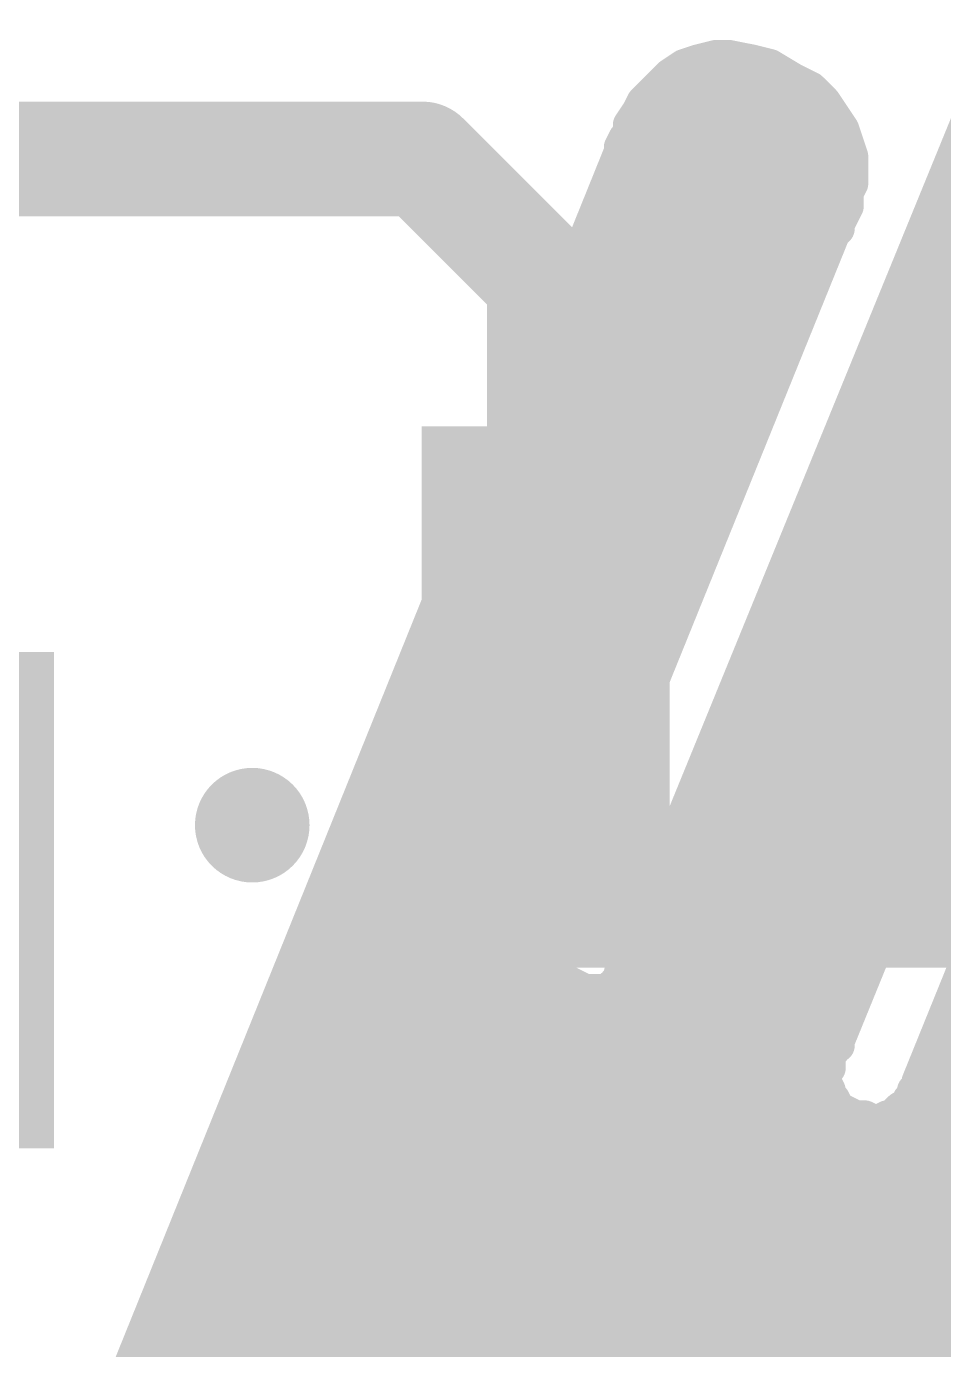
# Model space of a CAD drawing. Extents: x -0.5 to 61.7, y -0.1 to 16.6.
# Drawn here: x 20.124 to 22.157, y 8.744 to 11.676 of the extents above; entities that cross this region are included whole.
import ezdxf

# ---------------------------------------------------------------- set-up
doc = ezdxf.new("R2010")
doc.units = 0
for name, color, linetype in [('16', 132, 'CONTINUOUS'), ('21', 41, 'CONTINUOUS'), ('22', 40, 'CONTINUOUS')]:
    doc.layers.add(name, color=color, linetype=linetype)

# ---------------------------------------------------------------- blocks, each defined once
blk = doc.blocks.new('RECT')
blk.add_solid([(-0.5, -0.5), (0.5, -0.5), (-0.5, 0.5), (0.5, 0.5)])

msp = doc.modelspace()

# ---------------------------------------------------------------- linework, layer by layer
at = {"layer": '16', "const_width": 0.254}
for points in [[(18.2538, 11.3825), (21.0025, 11.3825)], [(21.0025, 11.3825), (21.2725, 11.1125)], [(21.2725, 11.1125), (21.2725, 10.1926)], [(21.2725, 10.1926), (21.275, 10.1901)]]:
    msp.add_lwpolyline(points, dxfattribs=at)
at = {"layer": '16', "const_width": 0.127}
for points in [[(21.0474, 11.4274, 1), (20.9576, 11.3376)], [(21.0025, 11.319, 1), (21.0025, 11.446)], [(21.336, 11.1125, 1), (21.209, 11.1125)], [(21.2276, 11.0676, 1), (21.3174, 11.1574)], [(21.3174, 10.2375, 1), (21.2276, 10.1477)], [(21.2301, 10.1452, 1), (21.3199, 10.235)], [(21.209, 10.1926, 1), (21.336, 10.1926)]]:
    msp.add_lwpolyline(points, format="xyb", dxfattribs=at)
at = {"layer": '21', "const_width": 0.0762}
for points in [[(21.4522, 9.608), (22.2823, 11.638)], [(21.6122, 11.598), (21.6523, 11.608)], [(21.6523, 11.608), (21.6822, 11.608)], [(21.6822, 11.608), (21.7323, 11.598)], [(21.5523, 11.568), (21.5823, 11.588)], [(21.5739, 11.5824), (21.7816, 11.5824)], [(21.5823, 11.588), (21.6122, 11.598)], [(21.7323, 11.598), (21.7722, 11.588)], [(21.7722, 11.588), (21.8223, 11.558)], [(21.5123, 11.528), (21.5323, 11.548)], [(21.5323, 11.548), (21.5523, 11.568)], [(21.8223, 11.558), (21.8622, 11.538)], [(22.1023, 9.338), (23.0023, 11.558)], [(21.4923, 11.508), (21.5123, 11.528)], [(21.8622, 11.538), (21.8923, 11.508)], [(21.4623, 11.458), (21.4823, 11.488)], [(21.4823, 11.488), (21.4923, 11.508)], [(21.4914, 11.5062), (21.8935, 11.5062)], [(21.8923, 11.508), (21.9123, 11.478)], [(22.7623, 11.488), (21.9223, 9.428)], [(21.4623, 11.438), (21.4623, 11.458)], [(21.9123, 11.478), (21.9322, 11.448)], [(21.4423, 11.408), (21.4522, 11.428)], [(21.4522, 11.428), (21.4623, 11.438)], [(21.4543, 11.43), (21.9383, 11.43)], [(21.9322, 11.448), (21.9423, 11.418)], [(20.2623, 8.478), (21.4423, 11.398)], [(21.4423, 11.398), (21.4423, 11.408)], [(21.9423, 11.418), (21.9522, 11.388)], [(21.9522, 11.388), (21.9522, 11.328)], [(21.4244, 11.3538), (21.9522, 11.3538)], [(22.1661, 11.3538), (22.7075, 11.3538)], [(21.9522, 11.328), (21.9423, 11.308)], [(21.9423, 11.308), (21.9423, 11.278)], [(21.3936, 11.2776), (21.9421, 11.2776)], [(21.9322, 11.258), (21.9223, 11.238)], [(21.9423, 11.278), (21.9322, 11.258)], [(22.1349, 11.2776), (22.6765, 11.2776)], [(21.9223, 11.228), (21.9123, 11.218)], [(21.9223, 11.238), (21.9223, 11.228)], [(21.9123, 11.218), (21.2923, 9.688)], [(21.3628, 11.2014), (21.9055, 11.2014)], [(22.1037, 11.2014), (22.6454, 11.2014)], [(21.332, 11.1252), (21.8746, 11.1252)], [(22.0726, 11.1252), (22.6143, 11.1252)], [(21.3012, 11.049), (21.8438, 11.049)], [(22.0414, 11.049), (22.5832, 11.049)], [(21.2704, 10.9728), (21.8129, 10.9728)], [(22.0103, 10.9728), (22.5522, 10.9728)], [(21.2396, 10.8966), (21.782, 10.8966)], [(21.9791, 10.8966), (22.5211, 10.8966)], [(21.2088, 10.8204), (21.7511, 10.8204)], [(21.948, 10.8204), (22.49, 10.8204)], [(21.178, 10.7442), (21.7203, 10.7442)], [(21.9168, 10.7442), (22.459, 10.7442)], [(21.1472, 10.668), (21.6894, 10.668)], [(21.8856, 10.668), (22.4279, 10.668)], [(21.1165, 10.5918), (21.6585, 10.5918)], [(21.8545, 10.5918), (22.3968, 10.5918)], [(21.0857, 10.5156), (21.6276, 10.5156)], [(21.8233, 10.5156), (22.3657, 10.5156)], [(21.0549, 10.4394), (21.5967, 10.4394)], [(21.7922, 10.4394), (22.3347, 10.4394)], [(21.0241, 10.3632), (21.5659, 10.3632)], [(21.761, 10.3632), (22.3036, 10.3632)], [(20.9933, 10.287), (21.535, 10.287)], [(21.7299, 10.287), (22.2725, 10.287)], [(20.9625, 10.2108), (21.5041, 10.2108)], [(21.6987, 10.2108), (22.2415, 10.2108)], [(20.9317, 10.1346), (21.4732, 10.1346)], [(21.6676, 10.1346), (22.2104, 10.1346)], [(20.9009, 10.0584), (21.4423, 10.0584)], [(21.6364, 10.0584), (22.1793, 10.0584)], [(20.8701, 9.9822), (21.4115, 9.9822)], [(21.6052, 9.9822), (22.1482, 9.9822)], [(20.8393, 9.906), (21.3806, 9.906)], [(21.5741, 9.906), (22.1172, 9.906)], [(20.8085, 9.8298), (21.3497, 9.8298)], [(21.5429, 9.8298), (22.0861, 9.8298)], [(20.7777, 9.7536), (21.3188, 9.7536)], [(21.5118, 9.7536), (22.055, 9.7536)], [(20.7469, 9.6774), (21.2917, 9.6774)], [(21.2923, 9.678), (21.2823, 9.668)], [(21.2823, 9.668), (21.2823, 9.648)], [(21.2923, 9.688), (21.2923, 9.678)], [(21.4806, 9.6774), (22.024, 9.6774)], [(21.2823, 9.648), (21.2722, 9.638)], [(21.2722, 9.638), (21.2722, 9.608)], [(20.7161, 9.6012), (21.2791, 9.6012)], [(21.2722, 9.608), (21.2823, 9.598)], [(21.2823, 9.598), (21.2823, 9.578)], [(21.4522, 9.578), (21.4522, 9.608)], [(21.4522, 9.6012), (21.9929, 9.6012)], [(21.2823, 9.578), (21.2923, 9.568)], [(21.2923, 9.568), (21.3023, 9.558)], [(21.3023, 9.558), (21.3223, 9.558)], [(21.3223, 9.558), (21.3422, 9.548)], [(21.4322, 9.558), (21.4423, 9.568)], [(21.4322, 9.548), (21.4322, 9.558)], [(21.4423, 9.568), (21.4423, 9.578)], [(21.4423, 9.578), (21.4522, 9.578)], [(20.6853, 9.525), (21.9618, 9.525)], [(21.3422, 9.548), (21.3622, 9.538)], [(21.3622, 9.538), (21.4123, 9.538)], [(21.4123, 9.538), (21.4223, 9.548)], [(21.4223, 9.548), (21.4322, 9.548)], [(22.1781, 9.525), (22.6945, 9.525)], [(20.6546, 9.4488), (21.9307, 9.4488)], [(22.1472, 9.4488), (22.6633, 9.4488)], [(21.9123, 9.408), (21.9023, 9.398)], [(21.9223, 9.418), (21.9123, 9.418)], [(21.9123, 9.418), (21.9123, 9.408)], [(21.9223, 9.428), (21.9223, 9.418)], [(21.9023, 9.398), (21.9023, 9.368)], [(20.6238, 9.3726), (21.9023, 9.3726)], [(21.9023, 9.368), (21.8923, 9.358)], [(21.8923, 9.358), (21.8923, 9.338)], [(22.1163, 9.3726), (22.632, 9.3726)], [(21.8923, 9.338), (21.9023, 9.318)], [(21.9023, 9.318), (21.9023, 9.308)], [(22.0922, 9.318), (22.1023, 9.328)], [(22.0922, 9.308), (22.0922, 9.318)], [(22.1023, 9.328), (22.1023, 9.338)], [(20.593, 9.2964), (21.9131, 9.2964)], [(21.9023, 9.308), (21.9123, 9.298)], [(21.9123, 9.298), (21.9223, 9.278)], [(22.0723, 9.278), (22.0823, 9.288)], [(22.0823, 9.298), (22.0922, 9.308)], [(22.0823, 9.288), (22.0823, 9.298)], [(22.0823, 9.2964), (22.6008, 9.2964)], [(21.9223, 9.278), (21.9423, 9.268)], [(21.9423, 9.268), (21.9623, 9.258)], [(21.9623, 9.258), (21.9823, 9.258)], [(21.9823, 9.258), (22.0023, 9.248)], [(22.0123, 9.248), (22.0323, 9.258)], [(22.0323, 9.258), (22.0423, 9.258)], [(22.0423, 9.258), (22.0523, 9.268)], [(22.0523, 9.268), (22.0623, 9.278)], [(22.0623, 9.278), (22.0723, 9.278)], [(22.0023, 9.248), (22.0123, 9.248)], [(20.5622, 9.2202), (22.5695, 9.2202)], [(20.5314, 9.144), (22.5423, 9.144)], [(20.5006, 9.0678), (22.5525, 9.0678)], [(20.4698, 8.9916), (23.2434, 8.9916)], [(20.439, 8.9154), (23.2124, 8.9154)], [(20.4082, 8.8392), (23.1814, 8.8392)], [(20.3774, 8.763), (23.1504, 8.763)]]:
    msp.add_lwpolyline(points, dxfattribs=at)
at = {"layer": '21', "const_width": 0.0381}
for points in [[(21.6523, 11.6271, 1), (21.6523, 11.589)], [(21.6569, 11.5895, 1), (21.6476, 11.6265)], [(21.686, 11.6267, 1), (21.6785, 11.5893)], [(21.6822, 11.589, 1), (21.6822, 11.6271)], [(21.5739, 11.6014, 1), (21.5739, 11.5633)], [(21.5762, 11.6061, 1), (21.5883, 11.5699)], [(21.5928, 11.5721, 1), (21.5717, 11.6039)], [(21.6076, 11.6165, 1), (21.6169, 11.5795)], [(21.6183, 11.5799, 1), (21.6062, 11.6161)], [(21.7369, 11.6165, 1), (21.7276, 11.5795)], [(21.7285, 11.5793, 1), (21.736, 11.6167)], [(21.7821, 11.6043, 1), (21.7624, 11.5717)], [(21.7676, 11.5695, 1), (21.7769, 11.6065)], [(21.7816, 11.5633, 1), (21.7816, 11.6014)], [(21.5457, 11.5345, 1), (21.5188, 11.5615)], [(21.5417, 11.5839, 1), (21.5628, 11.5521)], [(21.5657, 11.5545, 1), (21.5388, 11.5815)], [(21.8308, 11.575, 1), (21.8137, 11.541)], [(21.8124, 11.5417, 1), (21.8321, 11.5743)], [(21.4988, 11.5415, 1), (21.5257, 11.5145)], [(21.5257, 11.5145, 1), (21.4988, 11.5415)], [(21.5188, 11.5615, 1), (21.5457, 11.5345)], [(21.8757, 11.5515, 1), (21.8488, 11.5245)], [(21.8537, 11.521, 1), (21.8708, 11.555)], [(21.4981, 11.4774, 1), (21.4664, 11.4986)], [(21.4914, 11.5252, 1), (21.4914, 11.4871)], [(21.4788, 11.5215, 1), (21.5057, 11.4945)], [(21.5093, 11.4995, 1), (21.4752, 11.5165)], [(21.9081, 11.5186, 1), (21.8764, 11.4974)], [(21.8788, 11.4945, 1), (21.9057, 11.5215)], [(21.8935, 11.4871, 1), (21.8935, 11.5252)], [(21.4813, 11.458, 1), (21.4432, 11.458)], [(21.4652, 11.4965, 1), (21.4993, 11.4795)], [(21.9281, 11.4886, 1), (21.8964, 11.4674)], [(21.8964, 11.4674, 1), (21.9281, 11.4886)], [(21.4693, 11.4195, 1), (21.4352, 11.4365)], [(21.4543, 11.449, 1), (21.4543, 11.4109)], [(21.4464, 11.4686, 1), (21.4781, 11.4474)], [(21.4757, 11.4245, 1), (21.4488, 11.4515)], [(21.9503, 11.454, 1), (21.9142, 11.442)], [(21.9164, 11.4374, 1), (21.9481, 11.4586)], [(21.9383, 11.4109, 1), (21.9383, 11.449)], [(21.4252, 11.4165, 1), (21.4593, 11.3995)], [(21.4613, 11.408, 1), (21.4232, 11.408)], [(21.4599, 11.3909, 1), (21.4246, 11.4051)], [(21.4388, 11.4415, 1), (21.4657, 11.4145)], [(21.4432, 11.438, 1), (21.4813, 11.438)], [(21.9603, 11.424, 1), (21.9242, 11.412)], [(21.9242, 11.412, 1), (21.9603, 11.424)], [(21.4232, 11.398, 1), (21.4613, 11.398)], [(21.9713, 11.388, 1), (21.9332, 11.388)], [(21.9342, 11.382, 1), (21.9703, 11.394)], [(21.4244, 11.3728, 1), (21.4244, 11.3347)], [(21.9522, 11.3347, 1), (21.9522, 11.3728)], [(22.1661, 11.3728, 1), (22.1661, 11.3347)], [(21.9693, 11.3195, 1), (21.9352, 11.3365)], [(21.9252, 11.3165, 1), (21.9593, 11.2995)], [(21.9613, 11.308, 1), (21.9232, 11.308)], [(21.9332, 11.328, 1), (21.9713, 11.328)], [(21.3936, 11.2967, 1), (21.3936, 11.2586)], [(21.9493, 11.2495, 1), (21.9152, 11.2665)], [(21.9232, 11.278, 1), (21.9613, 11.278)], [(21.9593, 11.2695, 1), (21.9252, 11.2865)], [(21.9421, 11.2586, 1), (21.9421, 11.2967)], [(22.1349, 11.2967, 1), (22.1349, 11.2586)], [(21.9413, 11.238, 1), (21.9032, 11.238)], [(21.9052, 11.2465, 1), (21.9393, 11.2295)], [(21.9357, 11.2145, 1), (21.9088, 11.2415)], [(21.9152, 11.2665, 1), (21.9493, 11.2495)], [(21.3628, 11.2205, 1), (21.3628, 11.1824)], [(21.8988, 11.2315, 1), (21.9257, 11.2045)], [(21.9299, 11.2108, 1), (21.8946, 11.2252)], [(21.9032, 11.228, 1), (21.9413, 11.228)], [(21.9055, 11.1824, 1), (21.9055, 11.2205)], [(22.1037, 11.2205, 1), (22.1037, 11.1824)], [(21.332, 11.1443, 1), (21.332, 11.1062)], [(21.8746, 11.1062, 1), (21.8746, 11.1443)], [(22.0726, 11.1443, 1), (22.0726, 11.1062)], [(21.3012, 11.0681, 1), (21.3012, 11.03)], [(21.8438, 11.03, 1), (21.8438, 11.0681)], [(22.0414, 11.0681, 1), (22.0414, 11.03)], [(21.2704, 10.9919, 1), (21.2704, 10.9538)], [(21.8129, 10.9538, 1), (21.8129, 10.9919)], [(22.0103, 10.9919, 1), (22.0103, 10.9538)], [(21.2396, 10.9157, 1), (21.2396, 10.8776)], [(21.782, 10.8776, 1), (21.782, 10.9157)], [(21.9791, 10.9157, 1), (21.9791, 10.8776)], [(21.2088, 10.8395, 1), (21.2088, 10.8014)], [(21.7511, 10.8014, 1), (21.7511, 10.8395)], [(21.948, 10.8395, 1), (21.948, 10.8014)], [(21.178, 10.7633, 1), (21.178, 10.7252)], [(21.7203, 10.7252, 1), (21.7203, 10.7633)], [(21.9168, 10.7633, 1), (21.9168, 10.7252)], [(21.1472, 10.6871, 1), (21.1472, 10.649)], [(21.6894, 10.649, 1), (21.6894, 10.6871)], [(21.8856, 10.6871, 1), (21.8856, 10.649)], [(21.1165, 10.6109, 1), (21.1165, 10.5728)], [(21.6585, 10.5728, 1), (21.6585, 10.6109)], [(21.8545, 10.6109, 1), (21.8545, 10.5728)], [(21.0857, 10.5347, 1), (21.0857, 10.4966)], [(21.6276, 10.4966, 1), (21.6276, 10.5347)], [(21.8233, 10.5347, 1), (21.8233, 10.4966)], [(21.0549, 10.4585, 1), (21.0549, 10.4204)], [(21.5967, 10.4204, 1), (21.5967, 10.4585)], [(21.7922, 10.4585, 1), (21.7922, 10.4204)], [(21.0241, 10.3823, 1), (21.0241, 10.3442)], [(21.5659, 10.3442, 1), (21.5659, 10.3823)], [(21.761, 10.3823, 1), (21.761, 10.3442)], [(20.9933, 10.3061, 1), (20.9933, 10.268)], [(21.535, 10.268, 1), (21.535, 10.3061)], [(21.7299, 10.3061, 1), (21.7299, 10.268)], [(20.9625, 10.2299, 1), (20.9625, 10.1918)], [(21.5041, 10.1918, 1), (21.5041, 10.2299)], [(21.6987, 10.2299, 1), (21.6987, 10.1918)], [(20.9317, 10.1537, 1), (20.9317, 10.1156)], [(21.4732, 10.1156, 1), (21.4732, 10.1537)], [(21.6676, 10.1537, 1), (21.6676, 10.1156)], [(20.9009, 10.0775, 1), (20.9009, 10.0394)], [(21.4423, 10.0394, 1), (21.4423, 10.0775)], [(21.6364, 10.0775, 1), (21.6364, 10.0394)], [(20.8701, 10.0013, 1), (20.8701, 9.9632)], [(21.4115, 9.9632, 1), (21.4115, 10.0013)], [(21.6052, 10.0013, 1), (21.6052, 9.9632)], [(22.1482, 9.9632, 1), (22.1482, 10.0013)], [(20.8393, 9.9251, 1), (20.8393, 9.887)], [(21.3806, 9.887, 1), (21.3806, 9.9251)], [(21.5741, 9.9251, 1), (21.5741, 9.887)], [(22.1172, 9.887, 1), (22.1172, 9.9251)], [(20.8085, 9.8489, 1), (20.8085, 9.8108)], [(21.3497, 9.8108, 1), (21.3497, 9.8489)], [(21.5429, 9.8489, 1), (21.5429, 9.8108)], [(22.0861, 9.8108, 1), (22.0861, 9.8489)], [(20.7777, 9.7727, 1), (20.7777, 9.7346)], [(21.3188, 9.7346, 1), (21.3188, 9.7727)], [(21.5118, 9.7727, 1), (21.5118, 9.7346)], [(22.055, 9.7346, 1), (22.055, 9.7727)], [(20.7469, 9.6965, 1), (20.7469, 9.6584)], [(21.3013, 9.668, 1), (21.2632, 9.668)], [(21.3113, 9.688, 1), (21.2732, 9.688)], [(21.2746, 9.6952, 1), (21.3099, 9.6808)], [(21.3057, 9.6645, 1), (21.2788, 9.6915)], [(21.2917, 9.6584, 1), (21.2917, 9.6965)], [(21.4806, 9.6965, 1), (21.4806, 9.6584)], [(22.024, 9.6584, 1), (22.024, 9.6965)], [(21.2913, 9.638, 1), (21.2532, 9.638)], [(21.2688, 9.6815, 1), (21.2957, 9.6545)], [(21.2957, 9.6345, 1), (21.2688, 9.6615)], [(21.2732, 9.678, 1), (21.3113, 9.678)], [(21.2588, 9.6515, 1), (21.2857, 9.6245)], [(21.2632, 9.648, 1), (21.3013, 9.648)], [(20.7161, 9.6203, 1), (20.7161, 9.5822)], [(21.2857, 9.6215, 1), (21.2588, 9.5945)], [(21.2532, 9.608, 1), (21.2913, 9.608)], [(21.3013, 9.598, 1), (21.2632, 9.598)], [(21.2688, 9.5845, 1), (21.2957, 9.6115)], [(21.2791, 9.5822, 1), (21.2791, 9.6203)], [(21.4713, 9.608, 1), (21.4332, 9.608)], [(21.4522, 9.6203, 1), (21.4522, 9.5822)], [(21.4346, 9.6152, 1), (21.4699, 9.6008)], [(21.9929, 9.5822, 1), (21.9929, 9.6203)], [(21.2957, 9.5915, 1), (21.2688, 9.5645)], [(21.2632, 9.578, 1), (21.3013, 9.578)], [(21.3057, 9.5815, 1), (21.2788, 9.5545)], [(21.2788, 9.5545, 1), (21.3057, 9.5815)], [(21.3023, 9.577, 1), (21.3023, 9.5389)], [(21.2888, 9.5445, 1), (21.3157, 9.5715)], [(21.3308, 9.575, 1), (21.3137, 9.541)], [(21.3223, 9.5389, 1), (21.3223, 9.577)], [(21.4513, 9.558, 1), (21.4132, 9.558)], [(21.4188, 9.5715, 1), (21.4457, 9.5445)], [(21.4613, 9.578, 1), (21.4232, 9.578)], [(21.4423, 9.5971, 1), (21.4423, 9.559)], [(21.4557, 9.5545, 1), (21.4288, 9.5815)], [(21.4332, 9.578, 1), (21.4713, 9.578)], [(21.4522, 9.559, 1), (21.4522, 9.5971)], [(20.6853, 9.5441, 1), (20.6853, 9.506)], [(21.3508, 9.565, 1), (21.3337, 9.531)], [(21.3337, 9.531, 1), (21.3508, 9.565)], [(21.3622, 9.5571, 1), (21.3622, 9.519)], [(21.3537, 9.521, 1), (21.3708, 9.555)], [(21.3988, 9.5515, 1), (21.4257, 9.5245)], [(21.4223, 9.5671, 1), (21.4223, 9.529)], [(21.4357, 9.5345, 1), (21.4088, 9.5615)], [(21.4123, 9.519, 1), (21.4123, 9.5571)], [(21.4132, 9.548, 1), (21.4513, 9.548)], [(21.4232, 9.568, 1), (21.4613, 9.568)], [(21.4322, 9.529, 1), (21.4322, 9.5671)], [(21.9618, 9.506, 1), (21.9618, 9.5441)], [(22.1781, 9.5441, 1), (22.1781, 9.506)], [(20.6546, 9.4679, 1), (20.6546, 9.4298)], [(21.9307, 9.4298, 1), (21.9307, 9.4679)], [(22.1472, 9.4679, 1), (22.1472, 9.4298)], [(21.9123, 9.4371, 1), (21.9123, 9.399)], [(21.9313, 9.418, 1), (21.8932, 9.418)], [(21.9257, 9.3945, 1), (21.8988, 9.4215)], [(21.9413, 9.428, 1), (21.9032, 9.428)], [(21.9046, 9.4352, 1), (21.9399, 9.4208)], [(21.9223, 9.399, 1), (21.9223, 9.4371)], [(21.9213, 9.398, 1), (21.8832, 9.398)], [(21.8888, 9.4115, 1), (21.9157, 9.3845)], [(21.8932, 9.408, 1), (21.9313, 9.408)], [(21.9032, 9.418, 1), (21.9413, 9.418)], [(20.6238, 9.3917, 1), (20.6238, 9.3536)], [(21.8788, 9.3715, 1), (21.9057, 9.3445)], [(21.9113, 9.358, 1), (21.8732, 9.358)], [(21.8832, 9.368, 1), (21.9213, 9.368)], [(21.9157, 9.3545, 1), (21.8888, 9.3815)], [(21.9023, 9.3536, 1), (21.9023, 9.3917)], [(22.1163, 9.3917, 1), (22.1163, 9.3536)], [(21.9093, 9.3465, 1), (21.8752, 9.3295)], [(21.8732, 9.338, 1), (21.9113, 9.338)], [(21.9213, 9.318, 1), (21.8832, 9.318)], [(22.1113, 9.318, 1), (22.0732, 9.318)], [(22.0846, 9.3452, 1), (22.1199, 9.3308)], [(22.1213, 9.338, 1), (22.0832, 9.338)], [(22.1157, 9.3145, 1), (22.0888, 9.3415)], [(20.593, 9.3155, 1), (20.593, 9.2774)], [(21.9157, 9.3215, 1), (21.8888, 9.2945)], [(21.8832, 9.308, 1), (21.9213, 9.308)], [(21.8852, 9.3095, 1), (21.9193, 9.3265)], [(21.9293, 9.3065, 1), (21.8952, 9.2895)], [(21.8988, 9.2845, 1), (21.9257, 9.3115)], [(21.9131, 9.2774, 1), (21.9131, 9.3155)], [(22.1013, 9.298, 1), (22.0632, 9.298)], [(22.0688, 9.3115, 1), (22.0957, 9.2845)], [(22.0823, 9.3155, 1), (22.0823, 9.2774)], [(22.0957, 9.2745, 1), (22.0688, 9.3015)], [(22.0788, 9.3315, 1), (22.1057, 9.3045)], [(22.0732, 9.308, 1), (22.1113, 9.308)], [(22.1057, 9.2945, 1), (22.0788, 9.3215)], [(22.0832, 9.328, 1), (22.1213, 9.328)], [(21.9308, 9.295, 1), (21.9137, 9.261)], [(21.9052, 9.2695, 1), (21.9393, 9.2865)], [(21.9508, 9.285, 1), (21.9337, 9.251)], [(21.9337, 9.251, 1), (21.9508, 9.285)], [(21.9623, 9.2771, 1), (21.9623, 9.239)], [(21.9908, 9.275, 1), (21.9737, 9.241)], [(21.9823, 9.239, 1), (21.9823, 9.2771)], [(22.0323, 9.2771, 1), (22.0323, 9.239)], [(22.0408, 9.241, 1), (22.0237, 9.275)], [(22.0388, 9.2815, 1), (22.0657, 9.2545)], [(22.0657, 9.2545, 1), (22.0388, 9.2815)], [(22.0423, 9.239, 1), (22.0423, 9.2771)], [(22.0623, 9.2971, 1), (22.0623, 9.259)], [(22.0757, 9.2645, 1), (22.0488, 9.2915)], [(22.0588, 9.2915, 1), (22.0857, 9.2645)], [(22.0632, 9.288, 1), (22.1013, 9.288)], [(22.0723, 9.259, 1), (22.0723, 9.2971)], [(21.9537, 9.241, 1), (21.9708, 9.275)], [(22.0023, 9.2671, 1), (22.0023, 9.229)], [(22.0037, 9.265, 1), (22.0208, 9.231)], [(21.9937, 9.231, 1), (22.0108, 9.265)], [(22.0123, 9.229, 1), (22.0123, 9.2671)], [(22.0288, 9.2715, 1), (22.0557, 9.2445)], [(20.5622, 9.2393, 1), (20.5622, 9.2012)], [(20.5314, 9.1631, 1), (20.5314, 9.125)], [(20.5006, 9.0869, 1), (20.5006, 9.0488)], [(20.4698, 9.0107, 1), (20.4698, 8.9726)], [(20.439, 8.9345, 1), (20.439, 8.8963)], [(20.4082, 8.8582, 1), (20.4082, 8.8201)], [(20.3774, 8.782, 1), (20.3774, 8.7439)]]:
    msp.add_lwpolyline(points, format="xyb", dxfattribs=at)
at = {"layer": '22'}
for points, const_width in [([(20.6248, 9.8425, 1), (20.6248, 9.9695, 1), (20.6248, 9.8425)], 0.127), ([(21.0058, 9.3194, 1), (20.9042, 9.3194)], 0.1016)]:
    msp.add_lwpolyline(points, format="xyb", dxfattribs=dict(at, const_width=const_width))
at = {"layer": '22', "const_width": 0.2032}
msp.add_lwpolyline([(20.955, 9.3194), (20.955, 8.4606)], dxfattribs=at)

# ---------------------------------------------------------------- block references
at = {"layer": '16', "xscale": 0.55, "yscale": 1.2}
for p in [(21.275, 10.1901), (22.225, 10.1901)]:
    msp.add_blockref('RECT', p, dxfattribs=at)
at = {"layer": '16', "xscale": 1.1, "rotation": 270}
msp.add_blockref('RECT', (19.685, 9.74), dxfattribs=at)

doc.saveas('drawing.dxf')
